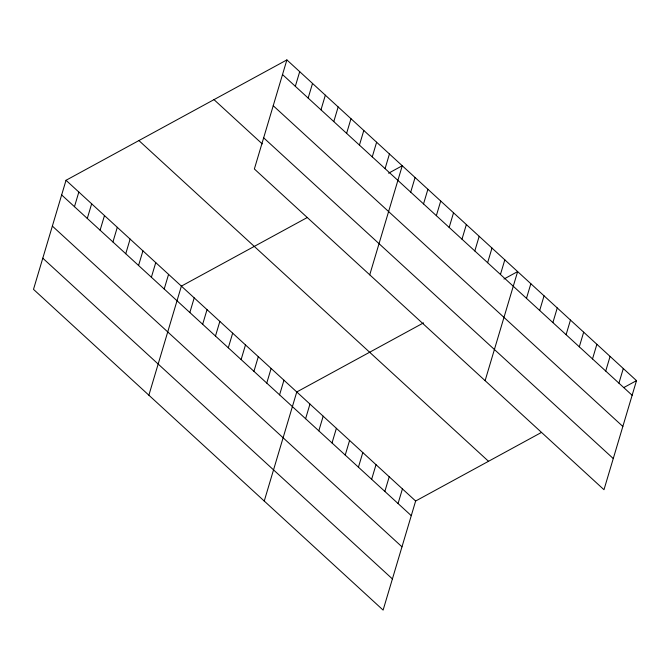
<?xml version="1.0" encoding="UTF-8"?>
<svg xmlns="http://www.w3.org/2000/svg" width="670" height="670" viewBox="0 0 670 670"><rect width="100%" height="100%" fill="white"/><g stroke="black" fill="none" stroke-linecap="round" stroke-linejoin="round"><path stroke-width="1" d="M286.886 59.906L254.366 168.982L603.98 489.711L636.5 380.644L286.886 59.906L66.02 180.289L33.5 289.356L383.114 610.094L415.635 501.018L541.528 432.401M74.471 206.687L78.834 192.047M87.293 218.445L91.656 203.806M100.106 230.204L104.478 215.564M112.928 241.971L117.292 227.323M125.751 253.729L130.114 239.09M138.564 265.488L142.928 250.848M151.386 277.246L155.75 262.606M164.209 289.005L168.572 274.365M148.874 395.2L181.386 286.123L307.287 217.516M189.845 312.53L194.208 297.89M202.667 324.288L207.03 309.649M215.48 336.047L219.844 321.407M295.336 86.313L299.699 71.673M228.303 347.805L232.666 333.166M308.158 98.071L312.522 83.432M241.125 359.564L245.488 344.924M320.98 109.83L325.344 95.19M253.938 371.331L258.302 356.683M333.794 121.588L338.157 106.949M266.76 383.089L271.124 368.45M346.616 133.355L350.979 118.707M279.583 394.848L283.946 380.208M359.438 145.114L363.802 130.474M264.248 501.043L296.76 391.967L423.541 322.873M372.252 156.872L376.615 142.233M305.604 418.725L309.967 404.085M385.074 168.631L389.438 153.991M318.811 430.844L323.175 416.204M369.74 274.826L402.26 165.75L388.592 173.203M332.019 442.954L336.39 428.314M410.71 192.156L415.073 177.508M345.226 455.072L349.598 440.433M423.532 203.915L427.896 189.275M358.433 467.191L362.805 452.552M436.354 215.673L440.718 201.034M371.641 479.31L376.012 464.67M449.168 227.431L453.531 212.792M384.856 491.42L389.22 476.78M461.99 239.19L466.354 224.55M398.064 503.538L402.427 488.899M474.812 250.957L479.176 236.309M487.626 262.715L491.989 248.076M500.448 274.474L504.812 259.834M485.114 380.669L517.634 271.593L503.966 279.038M526.478 298.351L530.841 283.712M539.685 310.47L544.048 295.822M552.892 322.58L557.256 307.94M566.1 334.699L570.463 320.059M579.307 346.817L583.67 332.178M592.514 358.936L596.878 344.288M605.722 371.046L610.085 356.406M618.929 383.165L623.293 368.525M623.745 387.595L636.5 380.644M282.522 74.554L632.137 395.283M273.226 105.718L622.849 426.447M263.662 137.819L613.276 458.548M213.998 99.637L262.255 143.908M138.899 140.558L488.522 461.295M66.02 180.289L415.635 501.018M61.648 194.928L411.271 515.657M52.361 226.091L401.975 546.82M42.788 258.193L392.402 578.93"/></g></svg>
